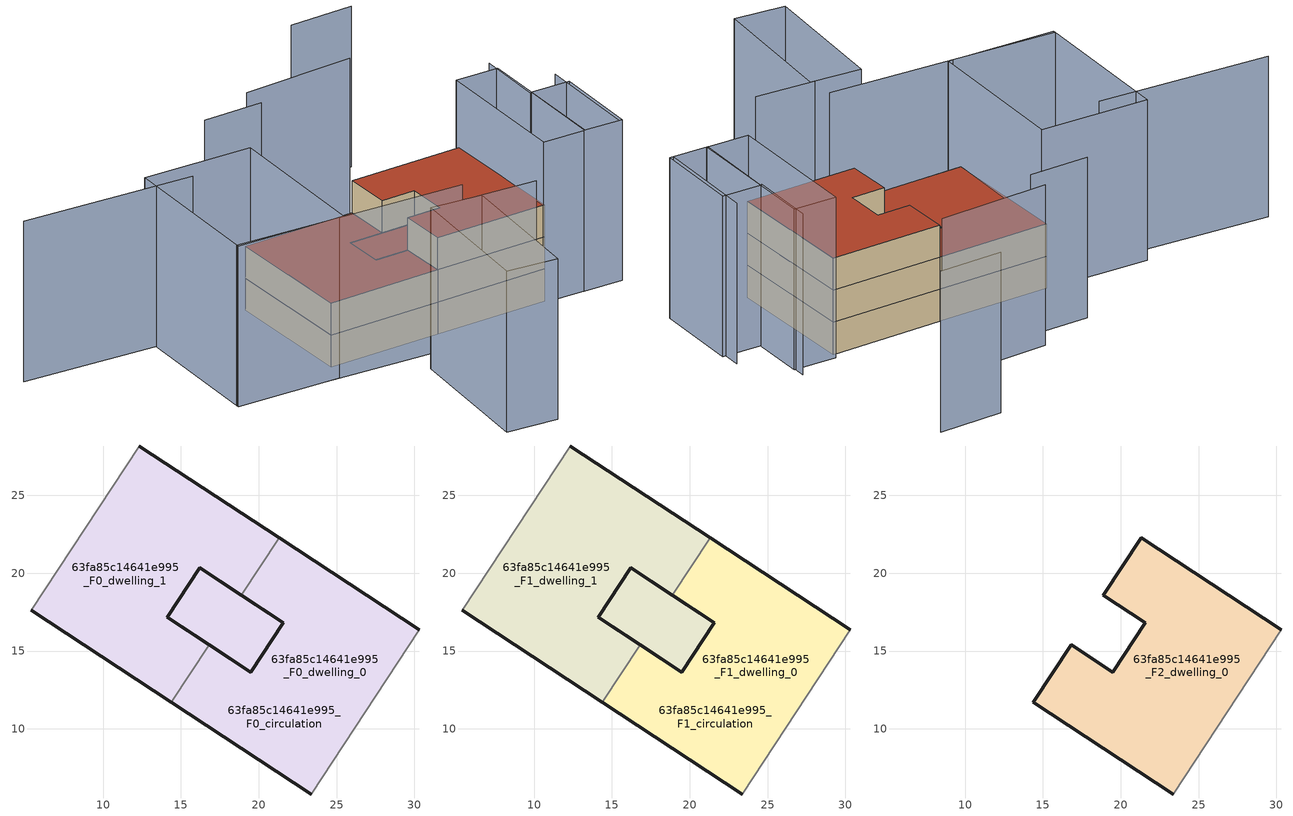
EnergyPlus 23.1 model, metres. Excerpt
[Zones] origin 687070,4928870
63fa85c14641e995_F0_dwelling_0
 floor ground (EU_floor_Construction): 30.3,16.38 23.36,5.81 14.38,11.71 16.8,15.41 19.5,13.64 21.58,16.81 18.89,18.58 21.32,22.28 z0; 21.58,16.81 19.5,13.64 16.8,15.41 14.11,17.18 16.19,20.35 z0
 wall outside (EU_wall_Construction): 30.3,16.38 21.32,22.28 / 18.89,18.58 21.58,16.81 19.5,13.64 16.8,15.41 / 14.38,11.71 23.36,5.81 z0:3
 wall adiabatic (EU_wall_Construction): 23.36,5.81 30.3,16.38 z0:3
 wall to 63fa85c14641e995_F0_dwelling_1 (EU_wall_Construction): 21.32,22.28 18.89,18.58 / 16.8,15.41 14.38,11.71 z0:3
63fa85c14641e995_F0_dwelling_1
 floor ground (EU_floor_Construction): 21.32,22.28 18.89,18.58 16.19,20.35 14.11,17.18 16.8,15.41 14.38,11.71 5.39,17.61 12.33,28.18 z0; 21.58,16.81 19.5,13.64 16.8,15.41 14.11,17.18 16.19,20.35 z0
 wall outside (EU_wall_Construction): 5.39,17.61 14.38,11.71 / 16.8,15.41 14.11,17.18 16.19,20.35 18.89,18.58 / 21.32,22.28 12.33,28.18 z0:3
 wall adiabatic (EU_wall_Construction): 12.33,28.18 5.39,17.61 z0:3
63fa85c14641e995_F0_circulation
 floor ground (EU_floor_Construction): 30.3,16.38 23.36,5.81 14.38,11.71 16.8,15.41 19.5,13.64 21.58,16.81 18.89,18.58 21.32,22.28 z0; 21.58,16.81 19.5,13.64 16.8,15.41 14.11,17.18 16.19,20.35 z0; 21.32,22.28 18.89,18.58 16.19,20.35 14.11,17.18 16.8,15.41 14.38,11.71 5.39,17.61 12.33,28.18 z0
 wall outside (EU_wall_Construction): 16.19,20.35 14.11,17.18 19.5,13.64 21.58,16.81 16.19,20.35 z0:3
63fa85c14641e995_F1_dwelling_0
 floor outside (EU_floor_Construction): 30.3,16.38 23.36,5.81 14.38,11.71 16.8,15.41 19.5,13.64 21.58,16.81 18.89,18.58 21.32,22.28 z3; 21.58,16.81 19.5,13.64 16.8,15.41 14.11,17.18 16.19,20.35 z3
 wall outside (EU_wall_Construction): 30.3,16.38 21.32,22.28 / 18.89,18.58 21.58,16.81 19.5,13.64 16.8,15.41 / 14.38,11.71 23.36,5.81 z3:6
 wall adiabatic (EU_wall_Construction): 23.36,5.81 30.3,16.38 z3:6
 wall to 63fa85c14641e995_F1_dwelling_1 (EU_wall_Construction): 21.32,22.28 18.89,18.58 / 16.8,15.41 14.38,11.71 z3:6
 roof outside (EU_floor_Construction): 19.5,13.64 21.58,16.81 16.19,20.35 14.11,17.18 16.8,15.41 z6
63fa85c14641e995_F1_dwelling_1
 floor to 63fa85c14641e995_F0_dwelling_1 (EU_floor_Construction): 21.32,22.28 18.89,18.58 16.19,20.35 14.11,17.18 16.8,15.41 14.38,11.71 5.39,17.61 12.33,28.18 z3; 21.58,16.81 19.5,13.64 16.8,15.41 14.11,17.18 16.19,20.35 z3
 wall outside (EU_wall_Construction): 5.39,17.61 14.38,11.71 / 16.8,15.41 14.11,17.18 16.19,20.35 18.89,18.58 / 21.32,22.28 12.33,28.18 z3:6
 wall adiabatic (EU_wall_Construction): 12.33,28.18 5.39,17.61 z3:6
 roof outside (EU_roof_Construction): 19.5,13.64 21.58,16.81 16.19,20.35 14.11,17.18 16.8,15.41 z6; 16.8,15.41 14.11,17.18 16.19,20.35 18.89,18.58 21.32,22.28 12.33,28.18 5.39,17.61 14.38,11.71 z6
63fa85c14641e995_F1_circulation
 floor outside (EU_floor_Construction): 21.58,16.81 19.5,13.64 16.8,15.41 14.11,17.18 16.19,20.35 z3; 21.32,22.28 18.89,18.58 16.19,20.35 14.11,17.18 16.8,15.41 14.38,11.71 5.39,17.61 12.33,28.18 z3
 floor to 63fa85c14641e995_F0_circulation (EU_floor_Construction): 30.3,16.38 23.36,5.81 14.38,11.71 16.8,15.41 19.5,13.64 21.58,16.81 18.89,18.58 21.32,22.28 z3
 wall outside (EU_wall_Construction): 16.19,20.35 14.11,17.18 19.5,13.64 21.58,16.81 16.19,20.35 z3:6
 roof outside (EU_roof_Construction): 19.5,13.64 21.58,16.81 16.19,20.35 14.11,17.18 16.8,15.41 z6; 23.36,5.81 30.3,16.38 21.32,22.28 18.89,18.58 21.58,16.81 19.5,13.64 16.8,15.41 14.38,11.71 z6; 16.8,15.41 14.11,17.18 16.19,20.35 18.89,18.58 21.32,22.28 12.33,28.18 5.39,17.61 14.38,11.71 z6
63fa85c14641e995_F2_dwelling_0
 floor to 63fa85c14641e995_F1_dwelling_0 (EU_floor_Construction): 30.3,16.38 23.36,5.81 14.38,11.71 16.8,15.41 19.5,13.64 21.58,16.81 18.89,18.58 21.32,22.28 z6
 wall outside (EU_wall_Construction): 30.3,16.38 21.32,22.28 18.89,18.58 21.58,16.81 19.5,13.64 16.8,15.41 14.38,11.71 23.36,5.81 z6:9
 wall adiabatic (EU_wall_Construction): 23.36,5.81 30.3,16.38 z6:9
 roof outside (EU_roof_Construction): 23.36,5.81 30.3,16.38 21.32,22.28 18.89,18.58 21.58,16.81 19.5,13.64 16.8,15.41 14.38,11.71 z9
shading: 11.79,7.09 16.28,3.65 / 29.07,1.51 34.9,9.58 / -4.08,22.22 13.25,9.05 / 30.92,10.22 34.64,15.41 / 40,30.03 34.85,33.31 / 31.07,26.51 22.02,32.07 / 20.82,30.24 16.02,33.38 / 6.2,30.42 -6.78,40.26 / 3.77,-3.43 0,-0.37 / 0,-0.37 8.33,9.9 / 8.33,9.9 12.1,6.84 / 12.1,6.84 3.77,-3.43 / 26.31,3.44 31.14,10.19 / 31.14,10.19 34.15,8.04 / 34.15,8.04 29.31,1.29 / 29.31,1.29 26.31,3.44 / 23.05,5.75 30.76,16.8 / 30.76,16.8 34.12,14.46 / 34.12,14.46 26.4,3.4 / 26.4,3.4 23.05,5.75 / 12.82,27.95 4.17,15.97 / 4.17,15.97 -4.2,22.02 / -4.2,22.02 4.45,34 / 4.45,34 12.82,27.95 z0:15
[Building]
EU S2 Campaign: North Axis=0; Terrain=City; Solar Distribution=FullExterior
[Site:Location]
Bologna: Latitude=44.5; Longitude=11.25; Time Zone=1; Elevation=37
[SizingPeriod:WeatherFileDays]
AnnualSizingPeriod: Begin Month=1; Begin Day of Month=1; End Month=12; End Day of Month=31; Day of Week for Start Day=Monday; Use Weather File Daylight Saving Period=No; Use Weather File Rain and Snow Indicators=No
[MATERIAL]
EU_InternalMass_Material: Roughness=MediumRough; Thickness=0.1; Conductivity=1; Density=1800; Specific Heat=900; Thermal Absorptance=0.9; Solar Absorptance=0.7; Visible Absorptance=0.7
[MATERIAL:NOMASS] Roughness=MediumRough; Thermal Absorptance=0.9; Solar Absorptance=0.7; Visible Absorptance=0.7
Name | Thermal Resistance
EU_wall_NoMass | 0.937881
EU_roof_NoMass | 0.548572
EU_floor_NoMass | 0.71348
[CONSTRUCTION]
EU_wall_Construction: EU_wall_NoMass
EU_roof_Construction: EU_roof_NoMass
EU_floor_Construction: EU_floor_NoMass
EU_InternalMass_Construction: EU_InternalMass_Material
[ZONE] Type=1; Multiplier=1; Ceiling Height=autocalculate; Floor Area=autocalculate; Part of Total Floor Area=Yes
Name | Volume
63fa85c14641e995_F0_dwelling_0 | 444.481
63fa85c14641e995_F1_dwelling_0 | 444.482
63fa85c14641e995_F2_dwelling_0 | 371.081
63fa85c14641e995_F0_dwelling_1; 63fa85c14641e995_F1_dwelling_1 | 444.483
63fa85c14641e995_F0_circulation | 815.563
63fa85c14641e995_F1_circulation | 815.564
[INTERNALMASS] Construction=EU_InternalMass_Construction
Name | Zone or ZoneList | Surface Area
63fa85c14641e995_F0_dwelling_0_EU_InternalMass | 63fa85c14641e995_F0_dwelling_0 | 123.694
63fa85c14641e995_F0_dwelling_1_EU_InternalMass | 63fa85c14641e995_F0_dwelling_1 | 123.694
63fa85c14641e995_F1_dwelling_0_EU_InternalMass | 63fa85c14641e995_F1_dwelling_0 | 123.694
63fa85c14641e995_F1_dwelling_1_EU_InternalMass | 63fa85c14641e995_F1_dwelling_1 | 123.694
63fa85c14641e995_F2_dwelling_0_EU_InternalMass | 63fa85c14641e995_F2_dwelling_0 | 271.872
[OTHEREQUIPMENT] Fuel Type=Electricity; Design Level Calculation Method=Watts/Area; Power per Zone Floor Area=1; Fraction Latent=0; Fraction Radiant=0; Fraction Lost=0; Carbon Dioxide Generation Rate=0; EndUse Subcategory=EU_Step8_InternalGains
Name | Zone or ZoneList or Space or SpaceList | Schedule
EU_Step8_InternalGain_63fa85c14641e995_F0_dwelling_0_f000 | 63fa85c14641e995_F0_dwelling_0 | EU_Step8_GainSchedule_63fa85c14641e995_F0_dwelling_0_f000
EU_Step8_InternalGain_63fa85c14641e995_F0_dwelling_1_f000 | 63fa85c14641e995_F0_dwelling_1 | EU_Step8_GainSchedule_63fa85c14641e995_F0_dwelling_1_f000
EU_Step8_InternalGain_63fa85c14641e995_F1_dwelling_0_f000 | 63fa85c14641e995_F1_dwelling_0 | EU_Step8_GainSchedule_63fa85c14641e995_F1_dwelling_0_f000
EU_Step8_InternalGain_63fa85c14641e995_F1_dwelling_1_f000 | 63fa85c14641e995_F1_dwelling_1 | EU_Step8_GainSchedule_63fa85c14641e995_F1_dwelling_1_f000
EU_Step8_InternalGain_63fa85c14641e995_F2_dwelling_0_f000 | 63fa85c14641e995_F2_dwelling_0 | EU_Step8_GainSchedule_63fa85c14641e995_F2_dwelling_0_f000
[ZONEINFILTRATION:DESIGNFLOWRATE] Schedule=EU_AlwaysOn; Design Flow Rate Calculation Method=Flow/Area; Flow Rate per Floor Area=0.0005; Constant Term Coefficient=1; Temperature Term Coefficient=0; Velocity Term Coefficient=0; Velocity Squared Term Coefficient=0
Name | Zone or ZoneList or Space or SpaceList
EU_Circulation_Infiltration_63fa85c14641e995_F0_circulation | 63fa85c14641e995_F0_circulation
EU_Circulation_Infiltration_63fa85c14641e995_F1_circulation | 63fa85c14641e995_F1_circulation
[ZONEVENTILATION:DESIGNFLOWRATE] Schedule=EU_AlwaysOn; Design Flow Rate Calculation Method=AirChanges/Hour; Air Changes per Hour=0.687892; Ventilation Type=Natural; Fan Pressure Rise=0; Fan Total Efficiency=1; Constant Term Coefficient=1; Temperature Term Coefficient=0; Velocity Term Coefficient=0; Velocity Squared Term Coefficient=0; Minimum Indoor Temperature=-100; Maximum Indoor Temperature=100; Delta Temperature=-100; Minimum Outdoor Temperature=-100; Maximum Outdoor Temperature=100; Maximum Wind Speed=40
Name | Zone or ZoneList or Space or SpaceList
EU_ConstantAir_63fa85c14641e995_F0_dwelling_0 | 63fa85c14641e995_F0_dwelling_0
EU_ConstantAir_63fa85c14641e995_F0_dwelling_1 | 63fa85c14641e995_F0_dwelling_1
EU_ConstantAir_63fa85c14641e995_F1_dwelling_0 | 63fa85c14641e995_F1_dwelling_0
EU_ConstantAir_63fa85c14641e995_F1_dwelling_1 | 63fa85c14641e995_F1_dwelling_1
EU_ConstantAir_63fa85c14641e995_F2_dwelling_0 | 63fa85c14641e995_F2_dwelling_0
[HVACTEMPLATE:THERMOSTAT] Constant Heating Setpoint=20; Constant Cooling Setpoint=50
EU_HeatOnly_63fa85c14641e995_F0_dwelling_0; EU_HeatOnly_63fa85c14641e995_F0_dwelling_1; EU_HeatOnly_63fa85c14641e995_F1_dwelling_0; EU_HeatOnly_63fa85c14641e995_F1_dwelling_1; EU_HeatOnly_63fa85c14641e995_F2_dwelling_0
[HVACTEMPLATE:ZONE:IDEALLOADSAIRSYSTEM] System Availability Schedule=EU_AlwaysOn; Maximum Heating Supply Air Temperature=50; Minimum Cooling Supply Air Temperature=13; Maximum Heating Supply Air Humidity Ratio=0.0156; Minimum Cooling Supply Air Humidity Ratio=0.0077; Heating Limit=NoLimit; Cooling Limit=NoLimit; Heating Availability Schedule=EU_AlwaysOn; Cooling Availability Schedule=EU_CoolingOff; Dehumidification Control Type=ConstantSensibleHeatRatio; Cooling Sensible Heat Ratio=0.7; Dehumidification Setpoint=60; Humidification Control Type=None; Humidification Setpoint=30; Outdoor Air Method=None; Outdoor Air Flow Rate per Person=0.00944; Outdoor Air Flow Rate per Zone Floor Area=0; Outdoor Air Flow Rate per Zone=0; Demand Controlled Ventilation Type=None; Outdoor Air Economizer Type=NoEconomizer; Heat Recovery Type=None; Sensible Heat Recovery Effectiveness=0.7; Latent Heat Recovery Effectiveness=0.65
Name | Template Thermostat
63fa85c14641e995_F0_dwelling_0 | EU_HeatOnly_63fa85c14641e995_F0_dwelling_0
63fa85c14641e995_F0_dwelling_1 | EU_HeatOnly_63fa85c14641e995_F0_dwelling_1
63fa85c14641e995_F1_dwelling_0 | EU_HeatOnly_63fa85c14641e995_F1_dwelling_0
63fa85c14641e995_F1_dwelling_1 | EU_HeatOnly_63fa85c14641e995_F1_dwelling_1
63fa85c14641e995_F2_dwelling_0 | EU_HeatOnly_63fa85c14641e995_F2_dwelling_0
[SIZING:ZONE] Zone Cooling Design Supply Air Temperature Input Method=SupplyAirTemperature; Zone Cooling Design Supply Air Temperature=13; Zone Heating Design Supply Air Temperature Input Method=SupplyAirTemperature; Zone Heating Design Supply Air Temperature=50; Zone Cooling Design Supply Air Humidity Ratio=0.008; Zone Heating Design Supply Air Humidity Ratio=0.008; Cooling Design Air Flow Method=DesignDay; Cooling Design Air Flow Rate=0; Cooling Minimum Air Flow per Zone Floor Area=0.000762; Cooling Minimum Air Flow=0; Cooling Minimum Air Flow Fraction=0.2; Heating Design Air Flow Method=DesignDay; Heating Design Air Flow Rate=0; Heating Maximum Air Flow per Zone Floor Area=0.002032; Heating Maximum Air Flow=0.141576; Heating Maximum Air Flow Fraction=0.3; Account for Dedicated Outdoor Air System=No; Dedicated Outdoor Air System Control Strategy=NeutralSupplyAir; Dedicated Outdoor Air Low Setpoint Temperature for Design=autosize; Dedicated Outdoor Air High Setpoint Temperature for Design=autosize; Zone Load Sizing Method=Sensible Load Only No Latent Load; Zone Latent Cooling Design Supply Air Humidity Ratio Input Method=HumidityRatioDifference; Zone Cooling Design Supply Air Humidity Ratio Difference=0.005; Zone Latent Heating Design Supply Air Humidity Ratio Input Method=HumidityRatioDifference; Zone Humidification Design Supply Air Humidity Ratio Difference=0.005
63fa85c14641e995_F0_dwelling_0; 63fa85c14641e995_F0_dwelling_1; 63fa85c14641e995_F1_dwelling_0; 63fa85c14641e995_F1_dwelling_1; 63fa85c14641e995_F2_dwelling_0
[SCHEDULE:CONSTANT]
Name | Hourly Value
EU_AlwaysOn | 1
EU_CoolingOff | 0
[SCHEDULE:FILE] Column Number=1; Rows to Skip at Top=0; Number of Hours of Data=8760; Column Separator=Comma; Interpolate to Timestep=No; Minutes per Item=60; Adjust Schedule for Daylight Savings=Yes
Name | File
EU_Step8_GainSchedule_63fa85c14641e995_F0_dwelling_0_f000 | ../../schedules/63fa85c14641e995/63fa85c14641e995_F0_dwelling_0_f000_gain.csv
EU_Step8_GainSchedule_63fa85c14641e995_F0_dwelling_1_f000 | ../../schedules/63fa85c14641e995/63fa85c14641e995_F0_dwelling_1_f000_gain.csv
EU_Step8_GainSchedule_63fa85c14641e995_F1_dwelling_0_f000 | ../../schedules/63fa85c14641e995/63fa85c14641e995_F1_dwelling_0_f000_gain.csv
EU_Step8_GainSchedule_63fa85c14641e995_F1_dwelling_1_f000 | ../../schedules/63fa85c14641e995/63fa85c14641e995_F1_dwelling_1_f000_gain.csv
EU_Step8_GainSchedule_63fa85c14641e995_F2_dwelling_0_f000 | ../../schedules/63fa85c14641e995/63fa85c14641e995_F2_dwelling_0_f000_gain.csv
